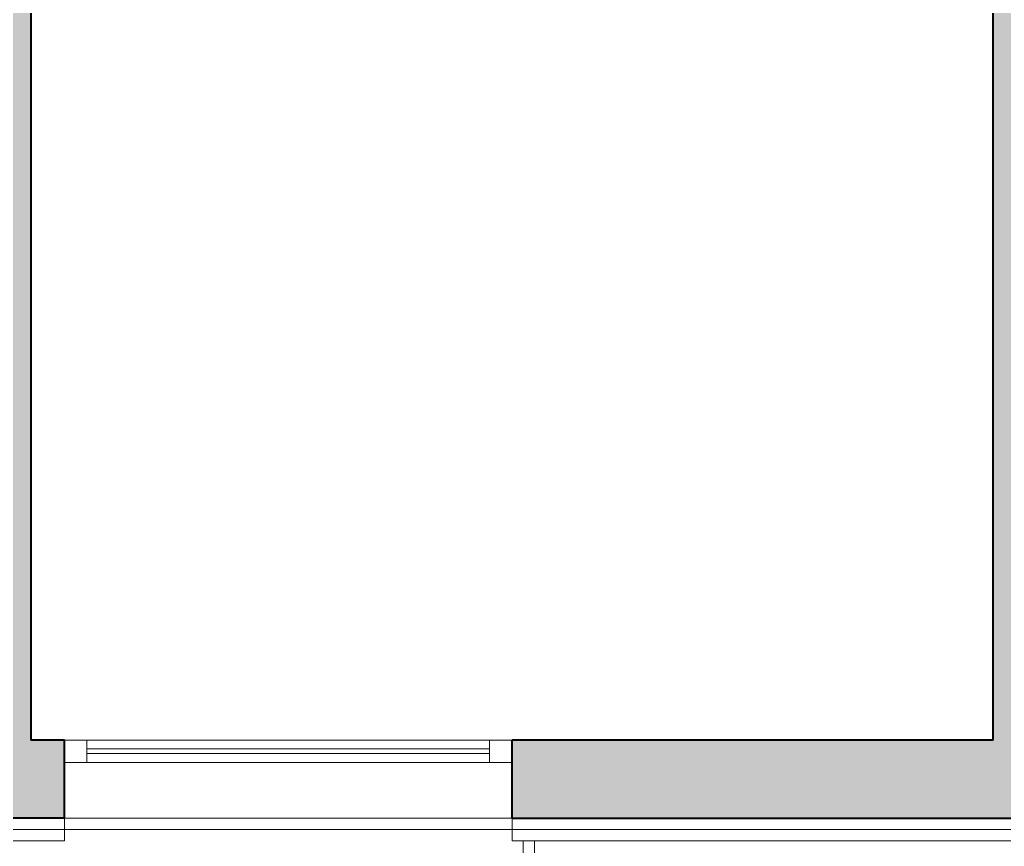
# Model space of a CAD drawing. Header units: millimetres. Extents: x 898 to 1196, y 229 to 443.
# Drawn here: x 1164.063 to 1168.463, y 401.424 to 405.118 of the extents above; entities that cross this region are included whole.
import ezdxf

# ---------------------------------------------------------------- set-up
doc = ezdxf.new("R2010")
doc.units = ezdxf.units.MM
for name, color, linetype, lineweight in [('p allége', 1, 'Continuous', 20), ('p hachure', 253, 'Continuous', 15), ('p menuiserie', 5, 'Continuous', 20), ('p mur', 7, 'Continuous', 40)]:
    doc.layers.add(name, color=color, linetype=linetype, lineweight=lineweight)

# ---------------------------------------------------------------- blocks, each defined once
blk = doc.blocks.new('*U28')
at = {"layer": 'p menuiserie'}
for p, q in [((2, 0), (0, 0)), ((0.1, 0), (0.1, -0.1)), ((1.9, -0.04), (0.1, -0.04)), ((1.9, 0), (1.9, -0.1)), ((1.9, -0.06), (0.1, -0.06)), ((2, -0.1), (0, -0.1))]:
    blk.add_line(p, q, dxfattribs=at)

msp = doc.modelspace()

# ---------------------------------------------------------------- hatches: boundary and pattern name
at = {"layer": 'p hachure', "transparency": 33554559}
h = msp.add_hatch(color=256, dxfattribs=at)
h.dxf.hatch_style = 1
h.paths.add_polyline_path([(1161.2635, 407.9991), (1161.2635, 408.5991), (1161.0635, 408.5991), (1161.0635, 408.4991), (1161.1635, 408.4991), (1161.1635, 405.5991), (1161.8635, 405.5991), (1161.8635, 405.6991), (1161.2635, 405.6991), (1161.2635, 407.8991), (1164.0135, 407.8991), (1164.0135, 405.6991), (1163.4135, 405.6991), (1163.4135, 405.5991), (1164.0135, 405.5991), (1164.0135, 404.1991), (1163.4135, 404.1991), (1163.4135, 404.0991), (1164.0135, 404.0991), (1164.0135, 401.8991), (1163.1635, 401.8991), (1163.1635, 401.5491), (1164.2635, 401.5491), (1164.2635, 401.8991), (1164.1135, 401.8991), (1164.1135, 405.5991), (1167.2135, 405.5991), (1167.2135, 406.2991), (1167.1135, 406.2991), (1167.1135, 405.6991), (1164.1135, 405.6991), (1164.1135, 407.8991), (1167.1135, 407.8991), (1167.1135, 407.2991), (1167.2135, 407.2991), (1167.2135, 407.8991), (1167.3635, 407.8991), (1167.3635, 407.9991), (1167.2135, 407.9991), (1167.2135, 408.5991), (1165.9135, 408.5991), (1165.9135, 407.9991)])
h.paths.add_polyline_path([(1167.1135, 407.9991), (1166.0135, 407.9991), (1166.0135, 408.4991), (1167.1135, 408.4991)], flags=16)
h = msp.add_hatch(color=256, dxfattribs=at)
h.dxf.hatch_style = 1
h.paths.add_polyline_path([(1169.1135, 401.8991), (1168.5135, 401.8991), (1168.5135, 407.8991), (1168.6135, 407.8991), (1168.6135, 407.9991), (1168.2635, 407.9991), (1168.2635, 407.8991), (1168.4135, 407.8991), (1168.4135, 401.8991), (1166.2635, 401.8991), (1166.2635, 401.5491), (1169.1135, 401.5491)])

# ---------------------------------------------------------------- linework, layer by layer
at = {"layer": 'p allége'}
for p, q in [((1166.2635, 401.5491), (1164.2635, 401.5491)), ((1164.2635, 401.4991), (1166.2635, 401.4991)), ((1166.3135, 396.0991), (1166.3135, 401.4491)), ((1166.3635, 396.0491), (1166.3635, 401.4491))]:
    msp.add_line(p, q, dxfattribs=at)
at = {"layer": 'p menuiserie'}
for p, q in [((1164.2635, 401.5491), (1164.2635, 401.4491)), ((1166.2635, 401.4491), (1166.2635, 401.5491)), ((1164.2635, 401.4991), (1163.1635, 401.4991)), ((1169.1135, 401.4991), (1166.2635, 401.4991)), ((1164.2635, 401.4491), (1163.1635, 401.4491)), ((1169.1135, 401.4491), (1166.2635, 401.4491))]:
    msp.add_line(p, q, dxfattribs=at)
at = {"layer": 'p mur'}
for p, q in [((1168.4135, 401.8991), (1168.4135, 407.8991)), ((1164.1135, 405.5991), (1164.1135, 401.8991)), ((1164.2635, 401.8991), (1164.1135, 401.8991)), ((1164.2635, 401.5491), (1164.2635, 401.8991)), ((1166.2635, 401.5491), (1166.2635, 401.8991)), ((1168.4135, 401.8991), (1166.2635, 401.8991)), ((1164.2635, 401.5491), (1163.1635, 401.5491)), ((1166.2635, 401.5491), (1169.1135, 401.5491))]:
    msp.add_line(p, q, dxfattribs=at)

# ---------------------------------------------------------------- block references
at = {"layer": 'p menuiserie', "rotation": 179.9999999999999}
msp.add_blockref('*U28', (1166.2635, 401.7991), dxfattribs=at)

doc.saveas('drawing.dxf')
